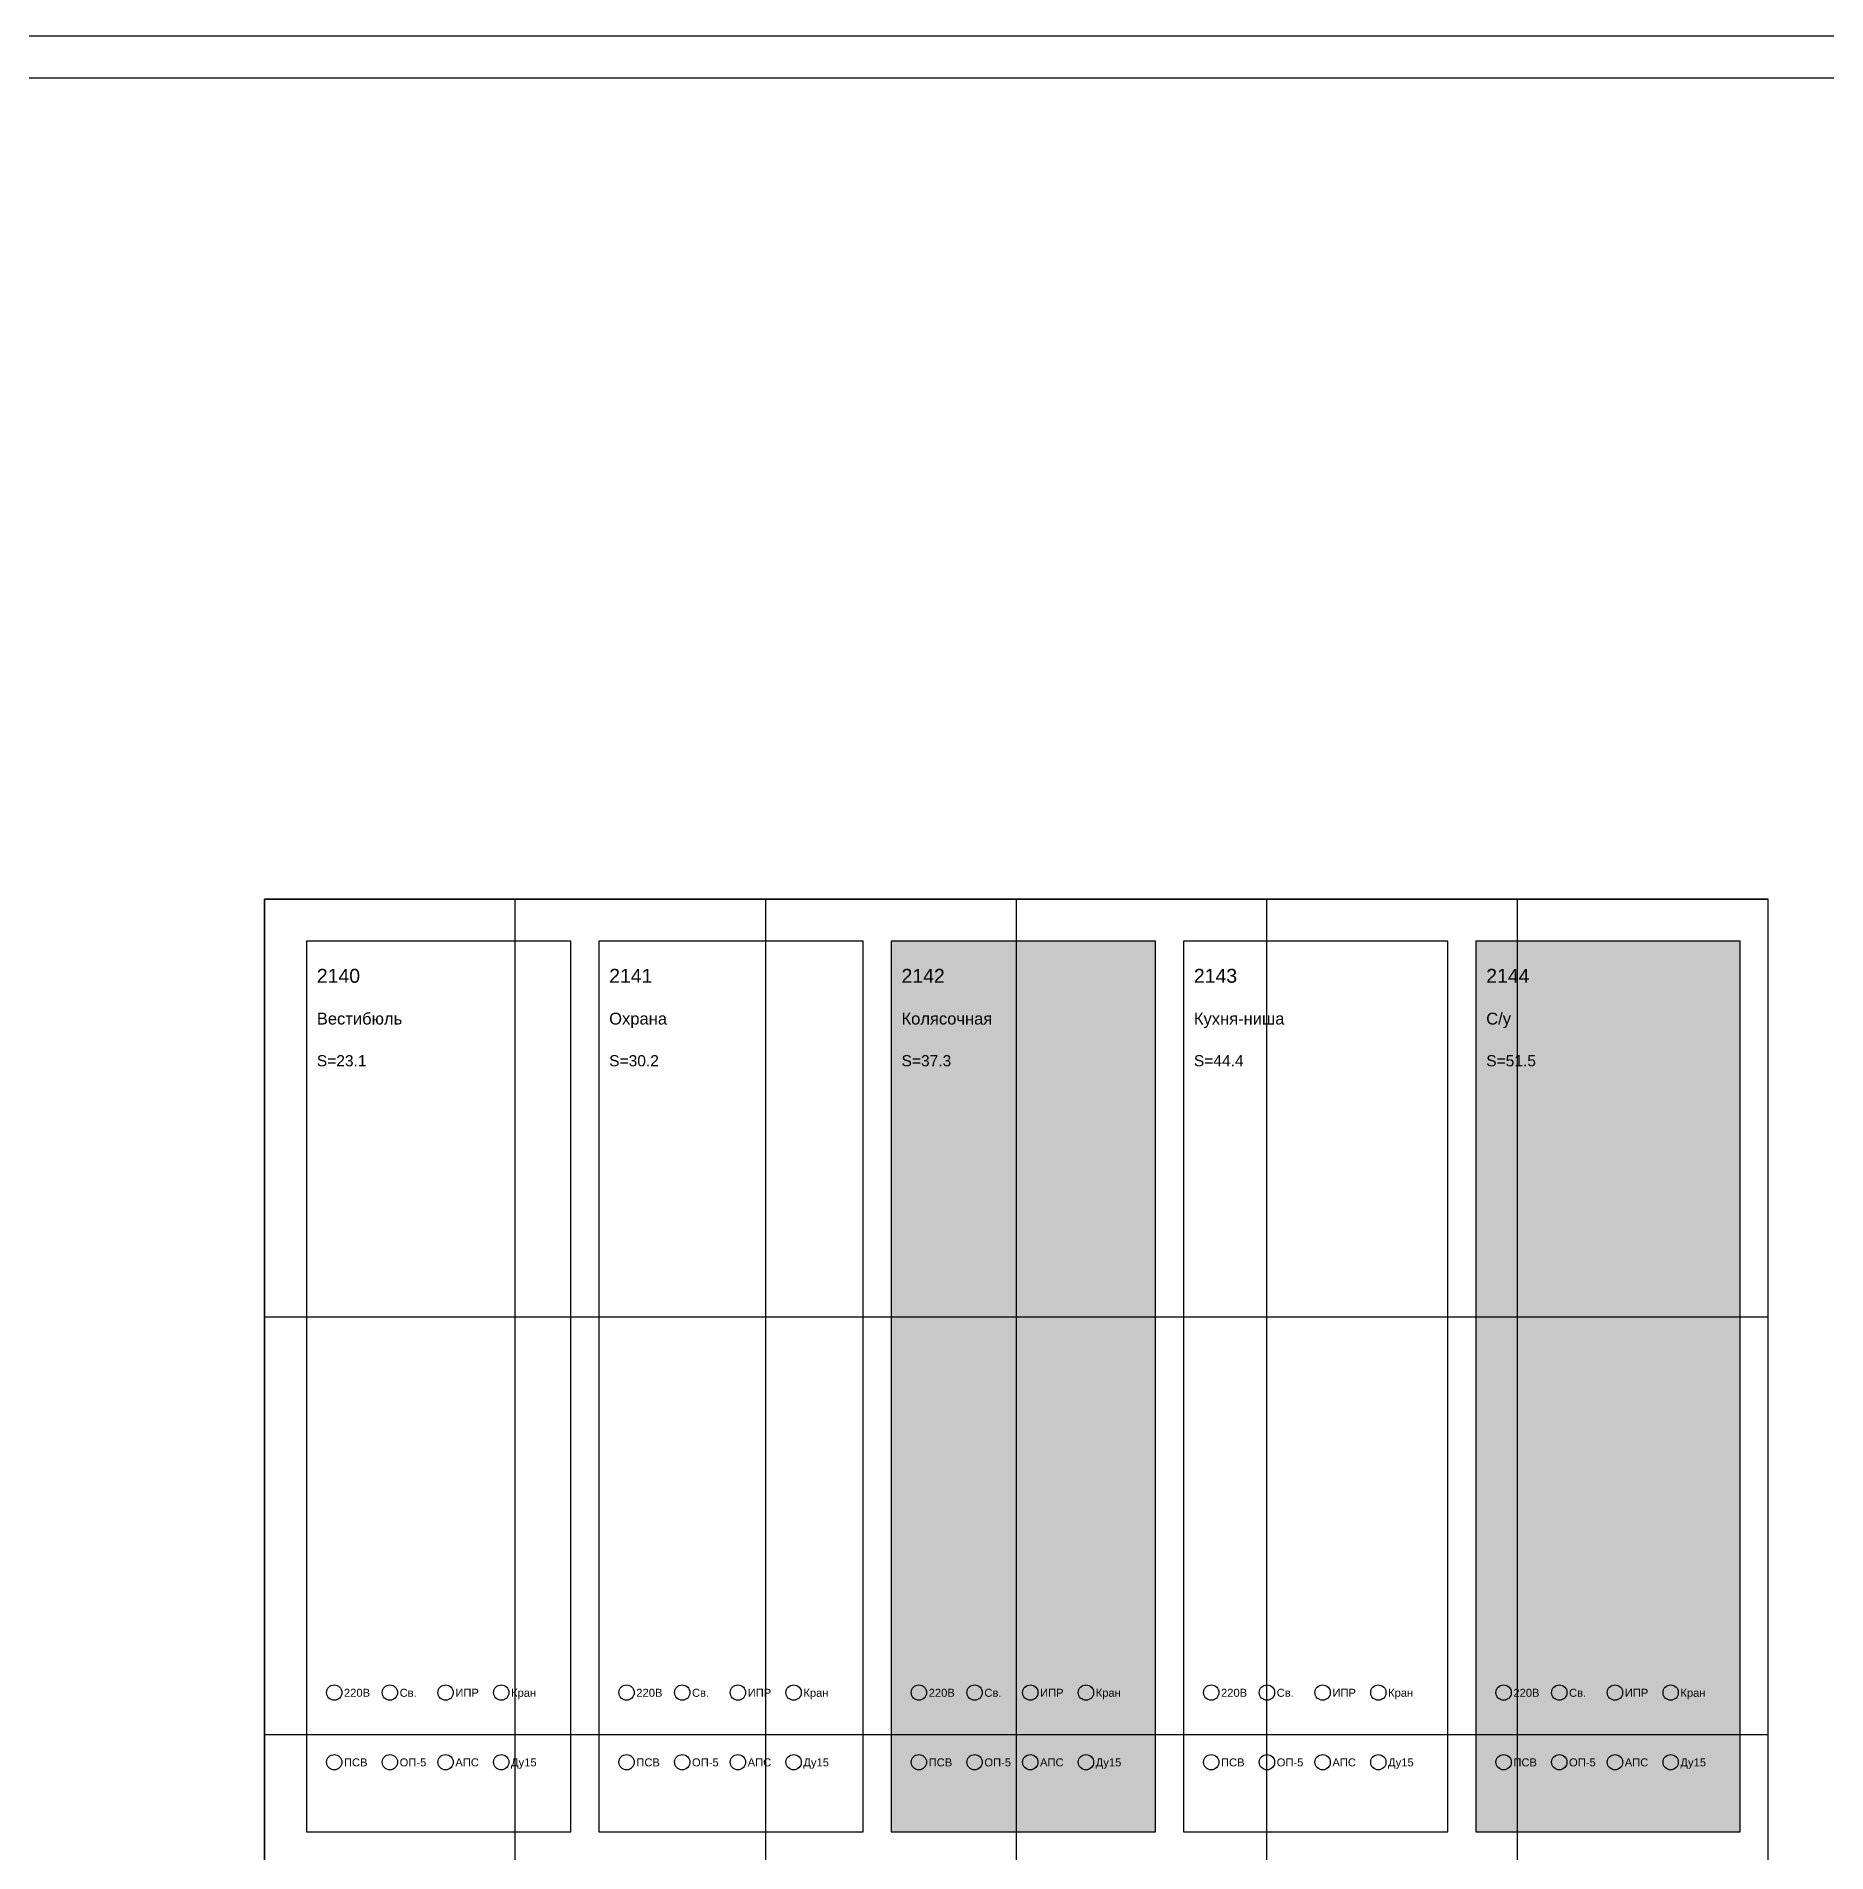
# Model space of a CAD drawing. Header units: millimetres. Extents: x 0 to 7008, y 0 to 594.
# Drawn here: x 2019.2 to 2276.4, y 333 to 594 of the extents above; entities that cross this region are included whole.
import ezdxf

# ---------------------------------------------------------------- set-up
doc = ezdxf.new("R2010")
doc.units = ezdxf.units.MM
for name, color, linetype in [('GRAPH', 7, 'Continuous'), ('TABLE_FILL', 8, 'Continuous'), ('TEXT', 2, 'Continuous')]:
    doc.layers.add(name, color=color, linetype=linetype)
doc.styles.get("Standard").update_dxf_attribs({"font": 'arial.ttf'})

msp = doc.modelspace()

# ---------------------------------------------------------------- hatches: boundary and pattern name
at = {"layer": 'TABLE_FILL'}
for points in [[(2142, 336), (2180, 336), (2180, 464), (2142, 464)], [(2226, 336), (2264, 336), (2264, 464), (2226, 464)]]:
    msp.add_hatch(color=7, dxfattribs=at).paths.add_polyline_path(points)

# ---------------------------------------------------------------- linework, layer by layer
at = {"layer": 'GRAPH'}
for p, q in [((2597, 588), (1768, 588)), ((2052, 110), (2052, 470)), ((2052, 470), (2268, 470)), ((2268, 470), (2052, 470)), ((2052, 470), (2052, 110)), ((2088, 110), (2088, 470)), ((2124, 110), (2124, 470)), ((2160, 110), (2160, 470)), ((2196, 110), (2196, 470)), ((2232, 110), (2232, 470)), ((2268, 110), (2268, 470)), ((2268, 110), (2268, 470)), ((2096, 464), (2058, 464)), ((2058, 464), (2058, 336)), ((2096, 336), (2096, 464)), ((2138, 464), (2100, 464)), ((2100, 464), (2100, 336)), ((2138, 336), (2138, 464)), ((2180, 464), (2142, 464)), ((2142, 464), (2142, 336)), ((2180, 336), (2180, 464)), ((2222, 464), (2184, 464)), ((2184, 464), (2184, 336)), ((2222, 336), (2222, 464)), ((2264, 464), (2226, 464)), ((2226, 464), (2226, 336)), ((2264, 336), (2264, 464)), ((2052, 410), (2268, 410)), ((2052, 350), (2268, 350)), ((2058, 336), (2096, 336)), ((2100, 336), (2138, 336)), ((2142, 336), (2180, 336)), ((2184, 336), (2222, 336)), ((2226, 336), (2264, 336))]:
    msp.add_line(p, q, dxfattribs=at)
msp.add_lwpolyline([(1762, 0), (2603, 0), (2603, 594), (1762, 594)], close=True, dxfattribs=at)
for centre in [(2062, 356), (2070, 356), (2078, 356), (2086, 356), (2104, 356), (2112, 356), (2120, 356), (2128, 356), (2146, 356), (2154, 356), (2162, 356), (2170, 356), (2188, 356), (2196, 356), (2204, 356), (2212, 356), (2230, 356), (2238, 356), (2246, 356), (2254, 356), (2062, 346), (2070, 346), (2078, 346), (2086, 346), (2104, 346), (2112, 346), (2120, 346), (2128, 346), (2146, 346), (2154, 346), (2162, 346), (2170, 346), (2188, 346), (2196, 346), (2204, 346), (2212, 346), (2230, 346), (2238, 346), (2246, 346), (2254, 346)]:
    msp.add_circle(centre, 1.1, dxfattribs=at)

# ---------------------------------------------------------------- texts
at = {"layer": 'TEXT'}
for s, height, p in [('2140', 2, (2059.5, 458)), ('2141', 2, (2101.5, 458)), ('2142', 2, (2143.5, 458)), ('2143', 2, (2185.5, 458)), ('2144', 2, (2227.5, 458)), ('Вестибюль', 1.7, (2059.5, 452)), ('Охрана', 1.7, (2101.5, 452)), ('Колясочная', 1.7, (2143.5, 452)), ('Кухня-ниша', 1.7, (2185.5, 452)), ('С/у', 1.7, (2227.5, 452)), ('S=23.1', 1.6, (2059.5, 446)), ('S=30.2', 1.6, (2101.5, 446)), ('S=37.3', 1.6, (2143.5, 446)), ('S=44.4', 1.6, (2185.5, 446)), ('S=51.5', 1.6, (2227.5, 446)), ('220В', 1.15, (2063.4, 355.4)), ('Св.', 1.15, (2071.4, 355.4)), ('ИПР', 1.15, (2079.4, 355.4)), ('Кран', 1.15, (2087.4, 355.4)), ('220В', 1.15, (2105.4, 355.4)), ('Св.', 1.15, (2113.4, 355.4)), ('ИПР', 1.15, (2121.4, 355.4)), ('Кран', 1.15, (2129.4, 355.4)), ('220В', 1.15, (2147.4, 355.4)), ('Св.', 1.15, (2155.4, 355.4)), ('ИПР', 1.15, (2163.4, 355.4)), ('Кран', 1.15, (2171.4, 355.4)), ('220В', 1.15, (2189.4, 355.4)), ('Св.', 1.15, (2197.4, 355.4)), ('ИПР', 1.15, (2205.4, 355.4)), ('Кран', 1.15, (2213.4, 355.4)), ('220В', 1.15, (2231.4, 355.4)), ('Св.', 1.15, (2239.4, 355.4)), ('ИПР', 1.15, (2247.4, 355.4)), ('Кран', 1.15, (2255.4, 355.4)), ('ПСВ', 1.15, (2063.4, 345.4)), ('ОП-5', 1.15, (2071.4, 345.4)), ('АПС', 1.15, (2079.4, 345.4)), ('Ду15', 1.15, (2087.4, 345.4)), ('ПСВ', 1.15, (2105.4, 345.4)), ('ОП-5', 1.15, (2113.4, 345.4)), ('АПС', 1.15, (2121.4, 345.4)), ('Ду15', 1.15, (2129.4, 345.4)), ('ПСВ', 1.15, (2147.4, 345.4)), ('ОП-5', 1.15, (2155.4, 345.4)), ('АПС', 1.15, (2163.4, 345.4)), ('Ду15', 1.15, (2171.4, 345.4)), ('ПСВ', 1.15, (2189.4, 345.4)), ('ОП-5', 1.15, (2197.4, 345.4)), ('АПС', 1.15, (2205.4, 345.4)), ('Ду15', 1.15, (2213.4, 345.4)), ('ПСВ', 1.15, (2231.4, 345.4)), ('ОП-5', 1.15, (2239.4, 345.4)), ('АПС', 1.15, (2247.4, 345.4)), ('Ду15', 1.15, (2255.4, 345.4))]:
    msp.add_text(s, height=height, dxfattribs=at).set_placement(p)

doc.saveas('drawing.dxf')
